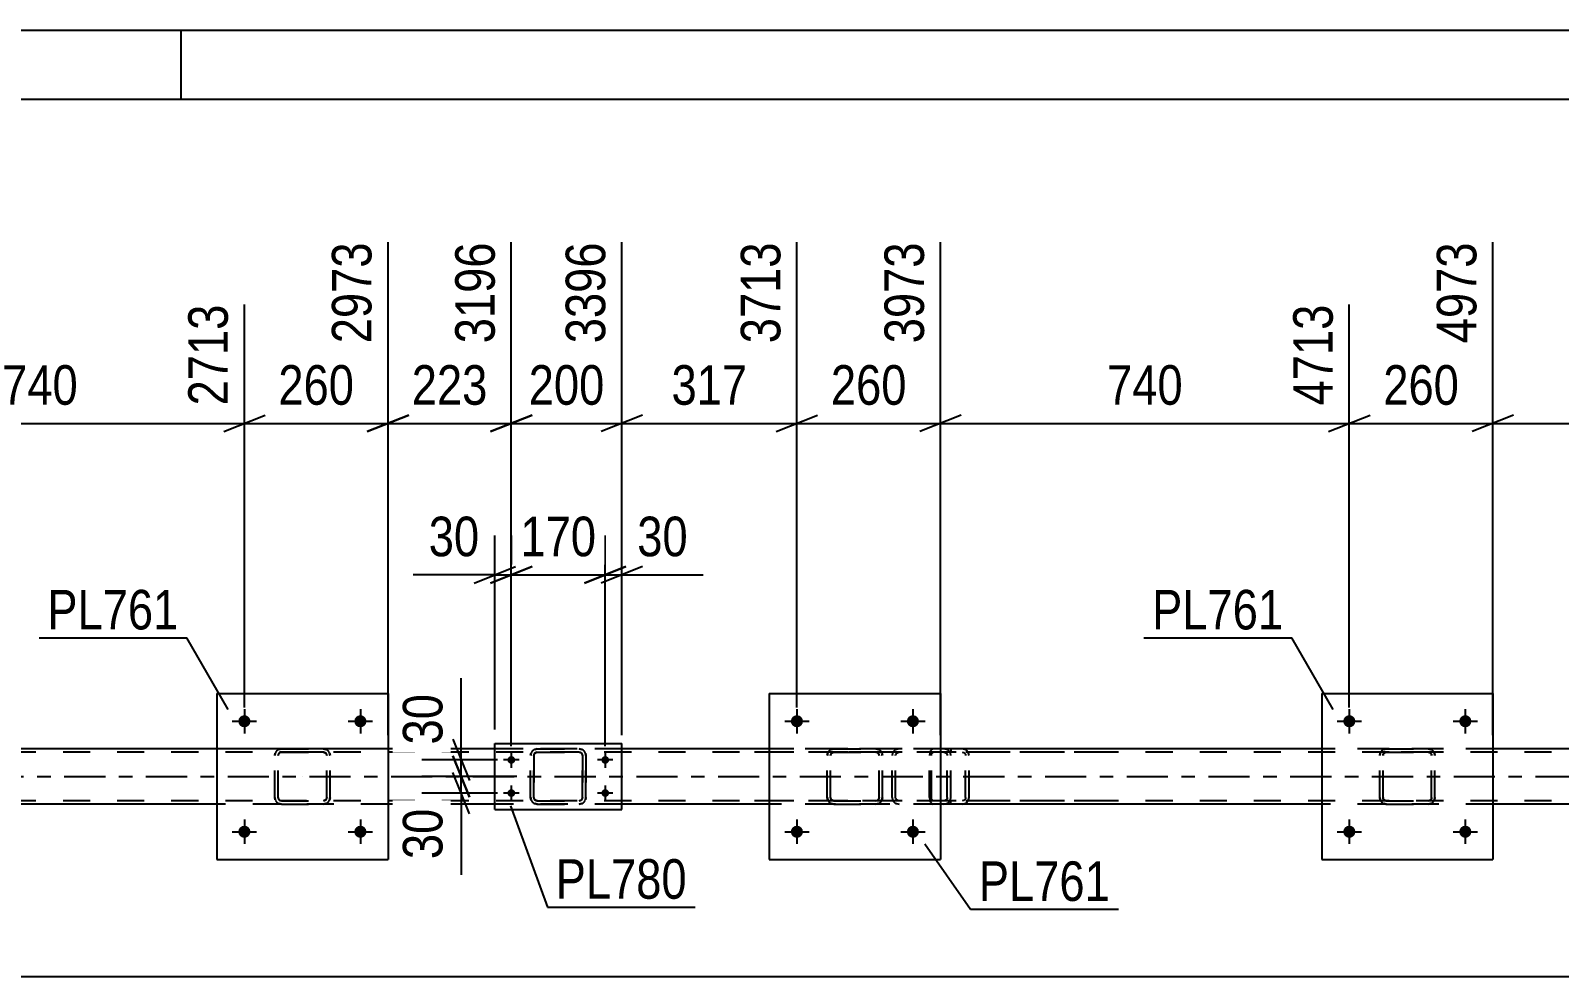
# Model space of a CAD drawing. Header units: millimetres. Extents: x 0 to 841, y 0 to 594.
# Drawn here: x 200.1 to 310.8, y 525.5 to 594 of the extents above; entities that cross this region are included whole.
import ezdxf

# ---------------------------------------------------------------- set-up
doc = ezdxf.new("R2010")
doc.units = ezdxf.units.MM
doc.linetypes.add('DXK_LINE_DOT2', pattern=[3.9198, 1.9599, -1.9599])
doc.linetypes.add('DXK_LINE_DOT3', pattern=[5.9187, 2.979, -0.9799, 0.9799, -0.9799])
doc.styles.add('Arial Narrow', font='ARIALN.TTF', dxfattribs={"height": 0.2})

# ---------------------------------------------------------------- blocks, each defined once
blk = doc.blocks.new('Unknown-318895709-1135')
at = {"color": 5, "linetype": 'Continuous'}
for p, q in [((841, 594), (0, 594)), ((211, 589), (211, 594)), ((836, 589), (5, 589))]:
    blk.add_line(p, q, dxfattribs=at)
blk = doc.blocks.new('Part-318895709-2946 - 2831')
at = {"color": 7, "linetype": 'DXK_LINE_DOT2'}
for p, q in [((217.77, 541.51), (217.81, 541.69)), ((217.81, 541.69), (217.77, 541.51)), ((217.77, 538.47), (217.77, 541.51)), ((218.01, 541.51), (218.03, 541.6)), ((218.03, 541.6), (218.01, 541.51)), ((218.01, 538.47), (218.01, 541.51)), ((218.03, 541.6), (218.08, 541.68)), ((218.08, 541.68), (218.03, 541.6)), ((218.07, 541.95), (218.25, 541.99)), ((218.25, 541.99), (218.07, 541.95)), ((218.08, 541.68), (218.16, 541.73)), ((218.16, 541.73), (218.08, 541.68)), ((218.16, 541.73), (218.25, 541.75)), ((218.25, 541.75), (218.16, 541.73)), ((218.25, 541.99), (221.29, 541.99)), ((218.25, 541.99), (218.25, 541.99)), ((218.25, 541.99), (221.29, 541.99)), ((218.25, 541.75), (221.29, 541.75)), ((218.25, 541.75), (218.25, 541.75)), ((221.29, 541.75), (218.25, 541.75)), ((221.29, 541.99), (221.29, 541.99)), ((221.29, 541.99), (221.47, 541.95)), ((221.47, 541.95), (221.29, 541.99)), ((221.29, 541.75), (221.29, 541.75)), ((221.29, 541.75), (221.38, 541.73)), ((221.38, 541.73), (221.29, 541.75)), ((221.38, 541.73), (221.46, 541.68)), ((221.46, 541.68), (221.38, 541.73)), ((221.46, 541.68), (221.51, 541.6)), ((221.51, 541.6), (221.46, 541.68)), ((221.51, 541.6), (221.53, 541.51)), ((221.53, 541.51), (221.51, 541.6)), ((221.53, 538.47), (221.53, 541.51)), ((221.73, 541.69), (221.77, 541.51)), ((221.77, 541.51), (221.73, 541.69)), ((221.77, 538.47), (221.77, 541.51)), ((217.81, 538.29), (217.77, 538.47)), ((217.77, 538.47), (217.81, 538.29)), ((218.03, 538.38), (218.01, 538.47)), ((218.01, 538.47), (218.03, 538.38)), ((218.08, 538.3), (218.03, 538.38)), ((218.03, 538.38), (218.08, 538.3)), ((218.16, 538.25), (218.08, 538.3)), ((218.08, 538.3), (218.16, 538.25)), ((218.25, 538.23), (218.16, 538.25)), ((218.16, 538.25), (218.25, 538.23)), ((218.25, 538.23), (221.29, 538.23)), ((218.25, 538.23), (218.25, 538.23)), ((218.25, 538.23), (221.29, 538.23)), ((221.38, 538.25), (221.29, 538.23)), ((221.29, 538.23), (221.38, 538.25)), ((221.29, 538.23), (221.29, 538.23)), ((221.46, 538.3), (221.38, 538.25)), ((221.38, 538.25), (221.46, 538.3)), ((221.51, 538.38), (221.46, 538.3)), ((221.46, 538.3), (221.51, 538.38)), ((221.53, 538.47), (221.51, 538.38)), ((221.51, 538.38), (221.53, 538.47)), ((221.77, 538.47), (221.73, 538.29)), ((221.73, 538.29), (221.77, 538.47)), ((218.25, 537.99), (218.07, 538.03)), ((218.07, 538.03), (218.25, 537.99)), ((218.25, 537.99), (221.29, 537.99)), ((218.25, 537.99), (218.25, 537.99)), ((218.25, 537.99), (221.29, 537.99)), ((221.47, 538.03), (221.29, 537.99)), ((221.29, 537.99), (221.47, 538.03)), ((221.29, 537.99), (221.29, 537.99))]:
    blk.add_line(p, q, dxfattribs=at)
at = {"color": 7, "linetype": 'DXK_LINE_DOT3'}
blk.add_line((219.77, 539.99), (219.77, 539.99), dxfattribs=at)
at = {"color": 7, "linetype": 'DXK_LINE_DOT2'}
for centre, start, end in [((218.25, 541.51), 112.5, 157.5), ((218.25, 541.51), 112.5, 157.5), ((221.29, 541.51), 22.5, 67.5), ((221.29, 541.51), 22.5, 67.5), ((218.25, 538.47), 202.5, 247.5), ((218.25, 538.47), 202.5, 247.5), ((221.29, 538.47), 292.5, 337.5), ((221.29, 538.47), 292.5, 337.5)]:
    blk.add_arc(centre, 0.48, start, end, dxfattribs=at)
blk = doc.blocks.new('Part-318895709-2945 - 2831')
at = {"color": 2, "linetype": 'Continuous'}
for p, q in [((213.57, 545.99), (213.57, 533.99)), ((213.57, 545.99), (225.97, 545.99)), ((225.97, 545.99), (225.97, 533.99)), ((213.57, 533.99), (225.97, 533.99))]:
    blk.add_line(p, q, dxfattribs=at)
blk = doc.blocks.new('Part-318895709-2881 - 2831')
at = {"color": 7, "linetype": 'DXK_LINE_DOT2'}
for p, q in [((713.97, 541.75), (125.58, 541.75)), ((713.97, 541.99), (213.57, 541.99)), ((225.97, 541.99), (213.57, 541.99)), ((242.9, 541.99), (233.7, 541.99)), ((265.98, 541.99), (253.58, 541.99)), ((305.98, 541.99), (293.58, 541.99)), ((713.97, 538.23), (125.58, 538.23)), ((225.97, 537.99), (213.57, 537.99)), ((242.9, 537.99), (233.7, 537.99)), ((265.98, 537.99), (253.58, 537.99)), ((305.98, 537.99), (293.58, 537.99))]:
    blk.add_line(p, q, dxfattribs=at)
at = {"color": 2, "linetype": 'Continuous'}
for p, q in [((213.57, 541.99), (185.97, 541.99)), ((233.7, 541.99), (225.97, 541.99)), ((253.58, 541.99), (242.9, 541.99)), ((293.58, 541.99), (265.98, 541.99)), ((333.57, 541.99), (305.98, 541.99)), ((213.57, 537.99), (185.97, 537.99)), ((233.7, 537.99), (225.97, 537.99)), ((253.58, 537.99), (242.9, 537.99)), ((293.58, 537.99), (265.98, 537.99)), ((333.57, 537.99), (305.98, 537.99))]:
    blk.add_line(p, q, dxfattribs=at)
at = {"color": 7, "linetype": 'DXK_LINE_DOT3'}
blk.add_line((125.58, 539.99), (713.97, 539.99), dxfattribs=at)
blk = doc.blocks.new('Bolt-318895709-2907 - 2831')
at = {"linetype": 'Continuous'}
for points in [[(216.01, 543.99, -1), (215.13, 543.99, -1)], [(224.41, 543.99, -1), (223.53, 543.99, -1)]]:
    blk.add_hatch(color=1, dxfattribs=at).paths.add_polyline_path(points)
at = {"color": 1, "linetype": 'Continuous'}
for p, q in [((215.57, 544.87), (215.57, 543.11)), ((223.97, 544.87), (223.97, 543.11)), ((214.69, 543.99), (216.45, 543.99)), ((223.09, 543.99), (224.85, 543.99))]:
    blk.add_line(p, q, dxfattribs=at)
blk = doc.blocks.new('Bolt-318895709-2908 - 2831')
at = {"linetype": 'Continuous'}
for points in [[(216.01, 535.99, -1), (215.13, 535.99, -1)], [(224.41, 535.99, -1), (223.53, 535.99, -1)]]:
    blk.add_hatch(color=1, dxfattribs=at).paths.add_polyline_path(points)
at = {"color": 1, "linetype": 'Continuous'}
for p, q in [((214.69, 535.99), (216.45, 535.99)), ((215.57, 536.87), (215.57, 535.11)), ((223.09, 535.99), (224.85, 535.99)), ((223.97, 536.87), (223.97, 535.11))]:
    blk.add_line(p, q, dxfattribs=at)
blk = doc.blocks.new('Bolt-318895709-2909 - 2831')
at = {"linetype": 'Continuous'}
for points in [[(296.02, 543.99, -1), (295.14, 543.99, -1)], [(304.42, 543.99, -1), (303.54, 543.99, -1)]]:
    blk.add_hatch(color=1, dxfattribs=at).paths.add_polyline_path(points)
at = {"color": 1, "linetype": 'Continuous'}
for p, q in [((295.58, 544.87), (295.58, 543.11)), ((303.98, 544.87), (303.98, 543.11)), ((294.7, 543.99), (296.46, 543.99)), ((303.1, 543.99), (304.86, 543.99))]:
    blk.add_line(p, q, dxfattribs=at)
blk = doc.blocks.new('Bolt-318895709-2910 - 2831')
at = {"linetype": 'Continuous'}
for points in [[(296.02, 535.99, -1), (295.14, 535.99, -1)], [(304.42, 535.99, -1), (303.54, 535.99, -1)]]:
    blk.add_hatch(color=1, dxfattribs=at).paths.add_polyline_path(points)
at = {"color": 1, "linetype": 'Continuous'}
for p, q in [((294.7, 535.99), (296.46, 535.99)), ((295.58, 536.87), (295.58, 535.11)), ((303.1, 535.99), (304.86, 535.99)), ((303.98, 536.87), (303.98, 535.11))]:
    blk.add_line(p, q, dxfattribs=at)
blk = doc.blocks.new('Part-318895709-2951 - 2831')
at = {"color": 2, "linetype": 'Continuous'}
for p, q in [((293.58, 545.99), (293.58, 533.99)), ((293.58, 545.99), (305.98, 545.99)), ((305.98, 545.99), (305.98, 533.99)), ((293.58, 533.99), (305.98, 533.99))]:
    blk.add_line(p, q, dxfattribs=at)
blk = doc.blocks.new('Part-318895709-2952 - 2831')
at = {"color": 7, "linetype": 'DXK_LINE_DOT2'}
for p, q in [((297.78, 541.51), (297.81, 541.69)), ((297.81, 541.69), (297.78, 541.51)), ((297.78, 538.47), (297.78, 541.51)), ((298.02, 541.51), (298.04, 541.6)), ((298.04, 541.6), (298.02, 541.51)), ((298.02, 538.47), (298.02, 541.51)), ((298.04, 541.6), (298.09, 541.68)), ((298.09, 541.68), (298.04, 541.6)), ((298.07, 541.95), (298.26, 541.99)), ((298.26, 541.99), (298.07, 541.95)), ((298.09, 541.68), (298.17, 541.73)), ((298.17, 541.73), (298.09, 541.68)), ((298.17, 541.73), (298.26, 541.75)), ((298.26, 541.75), (298.17, 541.73)), ((298.26, 541.99), (301.3, 541.99)), ((298.26, 541.99), (298.26, 541.99)), ((298.26, 541.99), (301.3, 541.99)), ((298.26, 541.75), (301.3, 541.75)), ((298.26, 541.75), (298.26, 541.75)), ((301.3, 541.75), (298.26, 541.75)), ((301.3, 541.99), (301.3, 541.99)), ((301.3, 541.99), (301.48, 541.95)), ((301.48, 541.95), (301.3, 541.99)), ((301.3, 541.75), (301.3, 541.75)), ((301.3, 541.75), (301.39, 541.73)), ((301.39, 541.73), (301.3, 541.75)), ((301.39, 541.73), (301.47, 541.68)), ((301.47, 541.68), (301.39, 541.73)), ((301.47, 541.68), (301.52, 541.6)), ((301.52, 541.6), (301.47, 541.68)), ((301.52, 541.6), (301.54, 541.51)), ((301.54, 541.51), (301.52, 541.6)), ((301.54, 538.47), (301.54, 541.51)), ((301.74, 541.69), (301.78, 541.51)), ((301.78, 541.51), (301.74, 541.69)), ((301.78, 538.47), (301.78, 541.51)), ((297.81, 538.29), (297.78, 538.47)), ((297.78, 538.47), (297.81, 538.29)), ((298.04, 538.38), (298.02, 538.47)), ((298.02, 538.47), (298.04, 538.38)), ((298.09, 538.3), (298.04, 538.38)), ((298.04, 538.38), (298.09, 538.3)), ((298.17, 538.25), (298.09, 538.3)), ((298.09, 538.3), (298.17, 538.25)), ((298.26, 538.23), (298.17, 538.25)), ((298.17, 538.25), (298.26, 538.23)), ((298.26, 538.23), (301.3, 538.23)), ((298.26, 538.23), (298.26, 538.23)), ((298.26, 538.23), (301.3, 538.23)), ((301.39, 538.25), (301.3, 538.23)), ((301.3, 538.23), (301.39, 538.25)), ((301.3, 538.23), (301.3, 538.23)), ((301.47, 538.3), (301.39, 538.25)), ((301.39, 538.25), (301.47, 538.3)), ((301.52, 538.38), (301.47, 538.3)), ((301.47, 538.3), (301.52, 538.38)), ((301.54, 538.47), (301.52, 538.38)), ((301.52, 538.38), (301.54, 538.47)), ((301.78, 538.47), (301.74, 538.29)), ((301.74, 538.29), (301.78, 538.47)), ((298.26, 537.99), (298.07, 538.03)), ((298.07, 538.03), (298.26, 537.99)), ((298.26, 537.99), (301.3, 537.99)), ((298.26, 537.99), (298.26, 537.99)), ((298.26, 537.99), (301.3, 537.99)), ((301.48, 538.03), (301.3, 537.99)), ((301.3, 537.99), (301.48, 538.03)), ((301.3, 537.99), (301.3, 537.99))]:
    blk.add_line(p, q, dxfattribs=at)
at = {"color": 7, "linetype": 'DXK_LINE_DOT3'}
blk.add_line((299.78, 539.99), (299.78, 539.99), dxfattribs=at)
at = {"color": 7, "linetype": 'DXK_LINE_DOT2'}
for centre, start, end in [((298.26, 541.51), 112.5, 157.5), ((298.26, 541.51), 112.5, 157.5), ((301.3, 541.51), 22.5, 67.5), ((301.3, 541.51), 22.5, 67.5), ((298.26, 538.47), 202.5, 247.5), ((298.26, 538.47), 202.5, 247.5), ((301.3, 538.47), 292.5, 337.5), ((301.3, 538.47), 292.5, 337.5)]:
    blk.add_arc(centre, 0.48, start, end, dxfattribs=at)
blk = doc.blocks.new('Part-318895709-3024 - 2831')
at = {"color": 7, "linetype": 'DXK_LINE_DOT2'}
for p, q in [((265.2, 541.69), (265.18, 541.51)), ((265.18, 538.47), (265.18, 541.51)), ((265.26, 541.85), (265.2, 541.69)), ((265.35, 541.95), (265.26, 541.85)), ((265.32, 541.51), (265.33, 541.6)), ((265.32, 538.47), (265.32, 541.51)), ((265.33, 541.6), (265.36, 541.68)), ((265.45, 541.99), (265.35, 541.95)), ((265.36, 541.68), (265.4, 541.73)), ((265.4, 541.73), (265.45, 541.75)), ((277.61, 541.99), (265.45, 541.99)), ((277.61, 541.75), (265.45, 541.75)), ((266.73, 541.99), (266.73, 541.75)), ((267.74, 541.95), (267.54, 541.99)), ((267.54, 541.75), (267.64, 541.73)), ((267.64, 541.73), (267.72, 541.68)), ((267.72, 541.68), (267.78, 541.6)), ((267.78, 541.6), (267.79, 541.51)), ((267.79, 538.47), (267.79, 541.51)), ((268.01, 541.68), (268.01, 541.69)), ((268.05, 541.51), (268.01, 541.68)), ((268.05, 538.47), (268.05, 541.51)), ((265.18, 538.47), (265.2, 538.29)), ((265.2, 538.29), (265.26, 538.13)), ((265.26, 538.13), (265.35, 538.03)), ((265.33, 538.38), (265.32, 538.47)), ((265.36, 538.3), (265.33, 538.38)), ((265.4, 538.25), (265.36, 538.3)), ((265.45, 538.23), (265.4, 538.25)), ((277.61, 538.23), (265.45, 538.23)), ((266.73, 537.99), (266.73, 538.23)), ((267.64, 538.25), (267.54, 538.23)), ((267.72, 538.3), (267.64, 538.25)), ((267.78, 538.38), (267.72, 538.3)), ((267.79, 538.47), (267.78, 538.38)), ((268.01, 538.29), (268.05, 538.47)), ((265.35, 538.03), (265.45, 537.99)), ((277.61, 537.99), (265.45, 537.99)), ((267.54, 537.99), (267.74, 538.03))]:
    blk.add_line(p, q, dxfattribs=at)
for centre, start, end in [((267.56, 541.49), 23.8494, 68.8059), ((267.56, 538.49), 291.1941, 336.1506)]:
    blk.add_arc(centre, 0.492, start, end, dxfattribs=at)
blk = doc.blocks.new('Part-318895709-3037 - 2831')
at = {"color": 7, "linetype": 'DXK_LINE_DOT2'}
for p, q in [((266.22, 541.99), (251.23, 541.99)), ((266.22, 541.75), (251.23, 541.75)), ((262.51, 541.68), (262.47, 541.51)), ((262.47, 538.47), (262.47, 541.51)), ((262.51, 541.69), (262.51, 541.68)), ((262.73, 541.51), (262.75, 541.6)), ((262.73, 538.47), (262.73, 541.51)), ((262.75, 541.6), (262.8, 541.68)), ((262.98, 541.99), (262.79, 541.95)), ((262.8, 541.68), (262.88, 541.73)), ((262.88, 541.73), (262.98, 541.75)), ((266.41, 541.95), (266.22, 541.99)), ((266.22, 541.75), (266.31, 541.73)), ((266.31, 541.73), (266.4, 541.68)), ((266.4, 541.68), (266.45, 541.6)), ((266.45, 541.6), (266.47, 541.51)), ((266.47, 538.47), (266.47, 541.51)), ((266.69, 541.68), (266.69, 541.69)), ((266.73, 541.51), (266.69, 541.68)), ((266.73, 538.47), (266.73, 541.51)), ((266.22, 538.23), (251.23, 538.23)), ((262.47, 538.47), (262.51, 538.29)), ((262.75, 538.38), (262.73, 538.47)), ((262.8, 538.3), (262.75, 538.38)), ((262.88, 538.25), (262.8, 538.3)), ((262.98, 538.23), (262.88, 538.25)), ((266.31, 538.25), (266.22, 538.23)), ((266.4, 538.3), (266.31, 538.25)), ((266.45, 538.38), (266.4, 538.3)), ((266.47, 538.47), (266.45, 538.38)), ((266.69, 538.29), (266.73, 538.47)), ((266.22, 537.99), (251.23, 537.99)), ((262.79, 538.03), (262.98, 537.99)), ((266.22, 537.99), (266.41, 538.03))]:
    blk.add_line(p, q, dxfattribs=at)
for centre, start, end in [((262.96, 541.49), 110.7583, 155.68), ((266.24, 541.49), 24.32, 69.2417), ((262.96, 538.49), 204.32, 249.2417), ((266.24, 538.49), 290.7583, 335.68)]:
    blk.add_arc(centre, 0.496, start, end, dxfattribs=at)
blk = doc.blocks.new('Part-318895709-3054 - 2831')
at = {"color": 7, "linetype": 'DXK_LINE_DOT2'}
for p, q in [((257.78, 541.51), (257.81, 541.69)), ((257.81, 541.69), (257.78, 541.51)), ((257.78, 538.47), (257.78, 541.51)), ((258.02, 541.51), (258.04, 541.6)), ((258.04, 541.6), (258.02, 541.51)), ((258.02, 538.47), (258.02, 541.51)), ((258.04, 541.6), (258.09, 541.68)), ((258.09, 541.68), (258.04, 541.6)), ((258.07, 541.95), (258.26, 541.99)), ((258.26, 541.99), (258.07, 541.95)), ((258.09, 541.68), (258.17, 541.73)), ((258.17, 541.73), (258.09, 541.68)), ((258.17, 541.73), (258.26, 541.75)), ((258.26, 541.75), (258.17, 541.73)), ((258.26, 541.99), (261.3, 541.99)), ((258.26, 541.99), (258.26, 541.99)), ((258.26, 541.99), (261.3, 541.99)), ((258.26, 541.75), (261.3, 541.75)), ((258.26, 541.75), (258.26, 541.75)), ((261.3, 541.75), (258.26, 541.75)), ((261.3, 541.99), (261.3, 541.99)), ((261.3, 541.99), (261.48, 541.95)), ((261.48, 541.95), (261.3, 541.99)), ((261.3, 541.75), (261.3, 541.75)), ((261.3, 541.75), (261.39, 541.73)), ((261.39, 541.73), (261.3, 541.75)), ((261.39, 541.73), (261.47, 541.68)), ((261.47, 541.68), (261.39, 541.73)), ((261.47, 541.68), (261.52, 541.6)), ((261.52, 541.6), (261.47, 541.68)), ((261.52, 541.6), (261.54, 541.51)), ((261.54, 541.51), (261.52, 541.6)), ((261.54, 538.47), (261.54, 541.51)), ((261.74, 541.69), (261.78, 541.51)), ((261.78, 541.51), (261.74, 541.69)), ((261.78, 538.47), (261.78, 541.51)), ((257.81, 538.29), (257.78, 538.47)), ((257.78, 538.47), (257.81, 538.29)), ((258.04, 538.38), (258.02, 538.47)), ((258.02, 538.47), (258.04, 538.38)), ((258.09, 538.3), (258.04, 538.38)), ((258.04, 538.38), (258.09, 538.3)), ((258.17, 538.25), (258.09, 538.3)), ((258.09, 538.3), (258.17, 538.25)), ((258.26, 538.23), (258.17, 538.25)), ((258.17, 538.25), (258.26, 538.23)), ((258.26, 538.23), (261.3, 538.23)), ((258.26, 538.23), (258.26, 538.23)), ((258.26, 538.23), (261.3, 538.23)), ((261.39, 538.25), (261.3, 538.23)), ((261.3, 538.23), (261.39, 538.25)), ((261.3, 538.23), (261.3, 538.23)), ((261.47, 538.3), (261.39, 538.25)), ((261.39, 538.25), (261.47, 538.3)), ((261.52, 538.38), (261.47, 538.3)), ((261.47, 538.3), (261.52, 538.38)), ((261.54, 538.47), (261.52, 538.38)), ((261.52, 538.38), (261.54, 538.47)), ((261.78, 538.47), (261.74, 538.29)), ((261.74, 538.29), (261.78, 538.47)), ((258.26, 537.99), (258.07, 538.03)), ((258.07, 538.03), (258.26, 537.99)), ((258.26, 537.99), (261.3, 537.99)), ((258.26, 537.99), (258.26, 537.99)), ((258.26, 537.99), (261.3, 537.99)), ((261.48, 538.03), (261.3, 537.99)), ((261.3, 537.99), (261.48, 538.03)), ((261.3, 537.99), (261.3, 537.99))]:
    blk.add_line(p, q, dxfattribs=at)
at = {"color": 7, "linetype": 'DXK_LINE_DOT3'}
blk.add_line((259.78, 539.99), (259.78, 539.99), dxfattribs=at)
at = {"color": 7, "linetype": 'DXK_LINE_DOT2'}
for centre, start, end in [((258.26, 541.51), 112.5, 157.5), ((258.26, 541.51), 112.5, 157.5), ((261.3, 541.51), 22.5, 67.5), ((261.3, 541.51), 22.5, 67.5), ((258.26, 538.47), 202.5, 247.5), ((258.26, 538.47), 202.5, 247.5), ((261.3, 538.47), 292.5, 337.5), ((261.3, 538.47), 292.5, 337.5)]:
    blk.add_arc(centre, 0.48, start, end, dxfattribs=at)
blk = doc.blocks.new('Part-318895709-3059 - 2831')
at = {"color": 2, "linetype": 'Continuous'}
for p, q in [((253.58, 545.99), (253.58, 533.99)), ((253.58, 545.99), (265.98, 545.99)), ((265.98, 545.99), (265.98, 533.99)), ((253.58, 533.99), (265.98, 533.99))]:
    blk.add_line(p, q, dxfattribs=at)
blk = doc.blocks.new('Bolt-318895709-3060 - 2831')
at = {"linetype": 'Continuous'}
for points in [[(256.02, 535.99, -1), (255.14, 535.99, -1)], [(264.42, 535.99, -1), (263.54, 535.99, -1)]]:
    blk.add_hatch(color=1, dxfattribs=at).paths.add_polyline_path(points)
at = {"color": 1, "linetype": 'Continuous'}
for p, q in [((254.7, 535.99), (256.46, 535.99)), ((255.58, 536.87), (255.58, 535.11)), ((263.1, 535.99), (264.86, 535.99)), ((263.98, 536.87), (263.98, 535.11))]:
    blk.add_line(p, q, dxfattribs=at)
blk = doc.blocks.new('Bolt-318895709-3061 - 2831')
at = {"linetype": 'Continuous'}
for points in [[(256.02, 543.99, -1), (255.14, 543.99, -1)], [(264.42, 543.99, -1), (263.54, 543.99, -1)]]:
    blk.add_hatch(color=1, dxfattribs=at).paths.add_polyline_path(points)
at = {"color": 1, "linetype": 'Continuous'}
for p, q in [((255.58, 544.87), (255.58, 543.11)), ((263.98, 544.87), (263.98, 543.11)), ((254.7, 543.99), (256.46, 543.99)), ((263.1, 543.99), (264.86, 543.99))]:
    blk.add_line(p, q, dxfattribs=at)
blk = doc.blocks.new('Part-318895709-3084 - 2831')
at = {"color": 7, "linetype": 'DXK_LINE_DOT2'}
for p, q in [((236.3, 541.51), (236.34, 541.69)), ((236.33, 541.69), (236.3, 541.51)), ((236.3, 538.47), (236.3, 541.51)), ((236.3, 541.51), (236.3, 541.51)), ((236.3, 538.47), (236.3, 541.51)), ((236.54, 541.51), (236.56, 541.6)), ((236.56, 541.6), (236.54, 541.51)), ((236.54, 538.47), (236.54, 541.51)), ((236.54, 541.51), (236.54, 541.51)), ((236.54, 541.51), (236.54, 538.47)), ((236.56, 541.6), (236.61, 541.68)), ((236.61, 541.68), (236.56, 541.6)), ((236.78, 541.99), (236.59, 541.95)), ((236.6, 541.95), (236.78, 541.99)), ((236.61, 541.68), (236.69, 541.73)), ((236.69, 541.73), (236.61, 541.68)), ((236.61, 541.68), (236.61, 541.68)), ((236.69, 541.73), (236.78, 541.75)), ((236.78, 541.75), (236.69, 541.73)), ((236.78, 541.99), (239.82, 541.99)), ((236.78, 541.99), (236.78, 541.99)), ((236.78, 541.99), (239.82, 541.99)), ((236.78, 541.75), (239.82, 541.75)), ((236.78, 541.75), (236.78, 541.75)), ((239.82, 541.75), (236.78, 541.75)), ((239.82, 541.99), (239.82, 541.99)), ((239.82, 541.99), (240, 541.95)), ((240, 541.95), (239.82, 541.99)), ((239.82, 541.75), (239.82, 541.75)), ((239.82, 541.75), (239.91, 541.73)), ((239.91, 541.73), (239.82, 541.75)), ((239.91, 541.73), (239.99, 541.68)), ((239.99, 541.68), (239.91, 541.73)), ((239.99, 541.68), (240.04, 541.6)), ((240.04, 541.6), (239.99, 541.68)), ((240.04, 541.6), (240.06, 541.51)), ((240.06, 541.51), (240.04, 541.6)), ((240.06, 538.47), (240.06, 541.51)), ((240.06, 541.51), (240.06, 541.51)), ((240.06, 541.51), (240.06, 538.47)), ((240.16, 541.85), (240.16, 541.85)), ((240.26, 541.69), (240.3, 541.51)), ((240.3, 541.51), (240.26, 541.69)), ((240.3, 538.47), (240.3, 541.51)), ((240.3, 541.51), (240.3, 541.51)), ((240.3, 541.51), (240.3, 538.47)), ((236.3, 538.47), (236.3, 538.47)), ((236.34, 538.29), (236.3, 538.47)), ((236.3, 538.47), (236.33, 538.29)), ((236.54, 538.47), (236.54, 538.47)), ((236.56, 538.38), (236.54, 538.47)), ((236.54, 538.47), (236.56, 538.38)), ((236.61, 538.3), (236.56, 538.38)), ((236.56, 538.38), (236.61, 538.3)), ((236.61, 538.3), (236.61, 538.3)), ((236.69, 538.25), (236.61, 538.3)), ((236.61, 538.3), (236.69, 538.25)), ((236.78, 538.23), (236.69, 538.25)), ((236.69, 538.25), (236.78, 538.23)), ((236.78, 538.23), (239.82, 538.23)), ((236.78, 538.23), (236.78, 538.23)), ((236.78, 538.23), (239.82, 538.23)), ((239.91, 538.25), (239.82, 538.23)), ((239.82, 538.23), (239.91, 538.25)), ((239.82, 538.23), (239.82, 538.23)), ((239.99, 538.3), (239.91, 538.25)), ((239.91, 538.25), (239.99, 538.3)), ((240.04, 538.38), (239.99, 538.3)), ((239.99, 538.3), (240.04, 538.38)), ((240.06, 538.47), (240.04, 538.38)), ((240.04, 538.38), (240.06, 538.47)), ((240.06, 538.47), (240.06, 538.47)), ((240.16, 538.13), (240.16, 538.13)), ((240.3, 538.47), (240.26, 538.29)), ((240.26, 538.29), (240.3, 538.47)), ((240.3, 538.47), (240.3, 538.47)), ((236.59, 538.03), (236.78, 537.99)), ((236.78, 537.99), (236.6, 538.03)), ((236.78, 537.99), (239.82, 537.99)), ((236.78, 537.99), (236.78, 537.99)), ((236.78, 537.99), (239.82, 537.99)), ((240, 538.03), (239.82, 537.99)), ((239.82, 537.99), (240, 538.03)), ((239.82, 537.99), (239.82, 537.99))]:
    blk.add_line(p, q, dxfattribs=at)
at = {"color": 7, "linetype": 'DXK_LINE_DOT3'}
blk.add_line((238.3, 539.99), (238.3, 539.99), dxfattribs=at)
at = {"color": 7, "linetype": 'DXK_LINE_DOT2'}
for centre, start, end in [((236.78, 541.51), 112.5, 157.5), ((236.78, 541.51), 112.5, 157.5), ((239.82, 541.51), 22.5, 67.5), ((239.82, 541.51), 22.5, 67.5), ((236.78, 538.47), 202.5, 247.5), ((236.78, 538.47), 202.5, 247.5), ((239.82, 538.47), 292.5, 337.5), ((239.82, 538.47), 292.5, 337.5)]:
    blk.add_arc(centre, 0.48, start, end, dxfattribs=at)
blk = doc.blocks.new('Part-318895709-3089 - 2831')
at = {"color": 2, "linetype": 'Continuous'}
for p, q in [((233.7, 537.59), (233.7, 542.39)), ((233.7, 542.39), (242.9, 542.39)), ((242.9, 537.59), (242.9, 542.39)), ((233.7, 537.59), (242.9, 537.59))]:
    blk.add_line(p, q, dxfattribs=at)
blk = doc.blocks.new('Bolt-318895709-3090 - 2831')
at = {"linetype": 'Continuous'}
for points in [[(234.9, 540.91, -1), (234.9, 541.47, -1)], [(241.7, 540.91, -1), (241.7, 541.47, -1)], [(234.9, 538.51, -1), (234.9, 539.07, -1)], [(241.7, 538.51, -1), (241.7, 539.07, -1)]]:
    blk.add_hatch(color=1, dxfattribs=at).paths.add_polyline_path(points)
at = {"color": 1, "linetype": 'Continuous'}
for p, q in [((234.9, 541.75), (234.9, 540.63)), ((241.7, 541.75), (241.7, 540.63)), ((235.46, 541.19), (234.34, 541.19)), ((242.26, 541.19), (241.14, 541.19)), ((234.9, 539.35), (234.9, 538.23)), ((241.7, 539.35), (241.7, 538.23)), ((235.46, 538.79), (234.34, 538.79)), ((242.26, 538.79), (241.14, 538.79))]:
    blk.add_line(p, q, dxfattribs=at)
blk = doc.blocks.new('StraightDimension-318895709-11905 - 2831')
at = {"color": 7, "linetype": 'Continuous'}
for p, q in [((231.26, 541.19), (231.26, 547.1)), ((231.26, 541.19), (231.26, 547.1)), ((230.66, 542.69), (231.86, 539.69)), ((231.86, 538.49), (230.66, 541.49)), ((233.9, 541.19), (228.41, 541.19)), ((231.26, 539.99), (231.26, 541.19)), ((235.3, 539.99), (228.41, 539.99))]:
    blk.add_line(p, q, dxfattribs=at)
at = {"color": 0}
blk.add_wipeout([(230.51, 546.57), (226.31, 546.57), (226.31, 541.71), (230.51, 541.71)], dxfattribs=at)
at = {"color": 3, "style": 'Arial Narrow'}
blk.add_text('30', height=2.863, rotation=90.0002, dxfattribs=at).set_placement((229.91, 542.31))
blk = doc.blocks.new('StraightDimension-318895709-3767 - 2831')
at = {"color": 7, "linetype": 'Continuous'}
blk.add_line((116.96, 525.52), (747.82, 525.52), dxfattribs=at)
blk = doc.blocks.new('StraightDimension-318895709-11906 - 2831')
at = {"color": 7, "linetype": 'Continuous'}
for p, q in [((230.66, 541.49), (231.86, 538.49)), ((231.86, 537.29), (230.66, 540.29)), ((235.3, 539.99), (228.41, 539.99)), ((231.26, 538.79), (231.26, 539.99)), ((233.9, 538.79), (228.41, 538.79)), ((231.26, 538.79), (231.26, 532.88)), ((231.26, 538.79), (231.26, 532.88))]:
    blk.add_line(p, q, dxfattribs=at)
at = {"color": 0}
blk.add_wipeout([(230.51, 538.26), (226.31, 538.26), (226.31, 533.41), (230.51, 533.41)], dxfattribs=at)
at = {"color": 3, "style": 'Arial Narrow'}
blk.add_text('30', height=2.863, rotation=90.0002, dxfattribs=at).set_placement((229.91, 534.01))
blk = doc.blocks.new('StraightDimension-318895709-20418 - 2831')
at = {"color": 7, "linetype": 'Continuous'}
for p, q in [((305.98, 542.99), (305.98, 578.67)), ((335.57, 544.99), (335.57, 574.17)), ((307.48, 566.16), (304.48, 564.96)), ((334.07, 564.96), (337.07, 566.16)), ((305.98, 565.56), (335.57, 565.56))]:
    blk.add_line(p, q, dxfattribs=at)
at = {"color": 0}
blk.add_wipeout([(324.12, 566.31), (324.12, 570.51), (317.43, 570.51), (317.43, 566.31)], dxfattribs=at)
at = {"color": 3, "style": 'Arial Narrow'}
blk.add_text('740', height=2.863, dxfattribs=at).set_placement((318.03, 566.91))
at = {"color": 0, "linetype": 'Continuous'}
blk.add_wipeout([(334.97, 574.77), (330.77, 574.77), (330.77, 566.26), (334.97, 566.26)], dxfattribs=at)
at = {"color": 3, "linetype": 'Continuous', "style": 'Arial Narrow'}
blk.add_text('5713', height=2.863, rotation=90.0002, dxfattribs=at).set_placement((334.37, 566.86))
blk = doc.blocks.new('StraightDimension-318895709-20419 - 2831')
at = {"color": 7, "linetype": 'Continuous'}
for p, q in [((305.98, 542.99), (305.98, 578.67)), ((295.58, 544.99), (295.58, 574.17)), ((294.08, 564.96), (297.08, 566.16)), ((307.48, 566.16), (304.48, 564.96)), ((295.58, 565.56), (305.98, 565.56))]:
    blk.add_line(p, q, dxfattribs=at)
at = {"color": 0}
blk.add_wipeout([(304.12, 566.31), (304.12, 570.51), (297.44, 570.51), (297.44, 566.31)], dxfattribs=at)
at = {"color": 3, "style": 'Arial Narrow'}
blk.add_text('260', height=2.863, dxfattribs=at).set_placement((298.04, 566.91))
at = {"color": 0, "linetype": 'Continuous'}
blk.add_wipeout([(305.38, 579.27), (301.18, 579.27), (301.18, 570.76), (305.38, 570.76)], dxfattribs=at)
at = {"color": 3, "linetype": 'Continuous', "style": 'Arial Narrow'}
blk.add_text('4973', height=2.863, rotation=90.0002, dxfattribs=at).set_placement((304.78, 571.36))
blk = doc.blocks.new('StraightDimension-318895709-20420 - 2831')
at = {"color": 7, "linetype": 'Continuous'}
for p, q in [((265.98, 542.99), (265.98, 578.67)), ((295.58, 544.99), (295.58, 574.17)), ((267.48, 566.16), (264.48, 564.96)), ((294.08, 564.96), (297.08, 566.16)), ((265.98, 565.56), (295.58, 565.56))]:
    blk.add_line(p, q, dxfattribs=at)
at = {"color": 0}
blk.add_wipeout([(284.12, 566.31), (284.12, 570.51), (277.44, 570.51), (277.44, 566.31)], dxfattribs=at)
at = {"color": 3, "style": 'Arial Narrow'}
blk.add_text('740', height=2.863, dxfattribs=at).set_placement((278.04, 566.91))
at = {"color": 0, "linetype": 'Continuous'}
blk.add_wipeout([(294.98, 574.77), (290.78, 574.77), (290.78, 566.26), (294.98, 566.26)], dxfattribs=at)
at = {"color": 3, "linetype": 'Continuous', "style": 'Arial Narrow'}
blk.add_text('4713', height=2.863, rotation=90.0002, dxfattribs=at).set_placement((294.38, 566.86))
blk = doc.blocks.new('StraightDimension-318895709-20421 - 2831')
at = {"color": 7, "linetype": 'Continuous'}
for p, q in [((255.58, 544.99), (255.58, 578.67)), ((265.98, 542.99), (265.98, 578.67)), ((254.08, 564.96), (257.08, 566.16)), ((267.48, 566.16), (264.48, 564.96)), ((255.58, 565.56), (265.98, 565.56))]:
    blk.add_line(p, q, dxfattribs=at)
at = {"color": 0}
blk.add_wipeout([(264.12, 566.31), (264.12, 570.51), (257.44, 570.51), (257.44, 566.31)], dxfattribs=at)
at = {"color": 3, "style": 'Arial Narrow'}
blk.add_text('260', height=2.863, dxfattribs=at).set_placement((258.04, 566.91))
at = {"color": 0, "linetype": 'Continuous'}
blk.add_wipeout([(265.38, 579.27), (261.18, 579.27), (261.18, 570.76), (265.38, 570.76)], dxfattribs=at)
at = {"color": 3, "linetype": 'Continuous', "style": 'Arial Narrow'}
blk.add_text('3973', height=2.863, rotation=90.0002, dxfattribs=at).set_placement((264.78, 571.36))
blk = doc.blocks.new('StraightDimension-318895709-20422 - 2831')
at = {"color": 7, "linetype": 'Continuous'}
for p, q in [((242.9, 542.99), (242.9, 578.67)), ((255.58, 544.99), (255.58, 578.67)), ((244.4, 566.16), (241.4, 564.96)), ((254.08, 564.96), (257.08, 566.16)), ((242.9, 565.56), (255.58, 565.56))]:
    blk.add_line(p, q, dxfattribs=at)
at = {"color": 0}
blk.add_wipeout([(252.58, 566.31), (252.58, 570.51), (245.9, 570.51), (245.9, 566.31)], dxfattribs=at)
at = {"color": 3, "style": 'Arial Narrow'}
blk.add_text('317', height=2.863, dxfattribs=at).set_placement((246.5, 566.91))
at = {"color": 0, "linetype": 'Continuous'}
blk.add_wipeout([(254.98, 579.27), (250.78, 579.27), (250.78, 570.76), (254.98, 570.76)], dxfattribs=at)
at = {"color": 3, "linetype": 'Continuous', "style": 'Arial Narrow'}
blk.add_text('3713', height=2.863, rotation=90.0002, dxfattribs=at).set_placement((254.38, 571.36))
blk = doc.blocks.new('StraightDimension-318895709-20423 - 2831')
at = {"color": 7, "linetype": 'Continuous'}
for p, q in [((234.9, 542.19), (234.9, 578.67)), ((242.9, 542.99), (242.9, 578.67)), ((233.4, 564.96), (236.4, 566.16)), ((244.4, 566.16), (241.4, 564.96)), ((234.9, 565.56), (242.9, 565.56))]:
    blk.add_line(p, q, dxfattribs=at)
at = {"color": 0}
blk.add_wipeout([(242.24, 566.31), (242.24, 570.51), (235.56, 570.51), (235.56, 566.31)], dxfattribs=at)
at = {"color": 3, "style": 'Arial Narrow'}
blk.add_text('200', height=2.863, dxfattribs=at).set_placement((236.16, 566.91))
at = {"color": 0, "linetype": 'Continuous'}
blk.add_wipeout([(242.3, 579.27), (238.1, 579.27), (238.1, 570.76), (242.3, 570.76)], dxfattribs=at)
at = {"color": 3, "linetype": 'Continuous', "style": 'Arial Narrow'}
blk.add_text('3396', height=2.863, rotation=90.0002, dxfattribs=at).set_placement((241.7, 571.36))
blk = doc.blocks.new('StraightDimension-318895709-20424 - 2831')
at = {"color": 7, "linetype": 'Continuous'}
for p, q in [((225.97, 542.99), (225.97, 578.67)), ((234.9, 542.19), (234.9, 578.67)), ((224.47, 564.96), (227.47, 566.16)), ((236.4, 566.16), (233.4, 564.96)), ((225.97, 565.56), (234.9, 565.56))]:
    blk.add_line(p, q, dxfattribs=at)
at = {"color": 0}
blk.add_wipeout([(233.78, 566.31), (233.78, 570.51), (227.09, 570.51), (227.09, 566.31)], dxfattribs=at)
at = {"color": 3, "style": 'Arial Narrow'}
blk.add_text('223', height=2.863, dxfattribs=at).set_placement((227.69, 566.91))
at = {"color": 0, "linetype": 'Continuous'}
blk.add_wipeout([(234.3, 579.27), (230.1, 579.27), (230.1, 570.76), (234.3, 570.76)], dxfattribs=at)
at = {"color": 3, "linetype": 'Continuous', "style": 'Arial Narrow'}
blk.add_text('3196', height=2.863, rotation=90.0002, dxfattribs=at).set_placement((233.7, 571.36))
blk = doc.blocks.new('StraightDimension-318895709-20425 - 2831')
at = {"color": 7, "linetype": 'Continuous'}
for p, q in [((225.97, 542.99), (225.97, 578.67)), ((215.57, 544.99), (215.57, 574.17)), ((214.07, 564.96), (217.07, 566.16)), ((227.47, 566.16), (224.47, 564.96)), ((215.57, 565.56), (225.97, 565.56))]:
    blk.add_line(p, q, dxfattribs=at)
at = {"color": 0}
blk.add_wipeout([(224.11, 566.31), (224.11, 570.51), (217.43, 570.51), (217.43, 566.31)], dxfattribs=at)
at = {"color": 3, "style": 'Arial Narrow'}
blk.add_text('260', height=2.863, dxfattribs=at).set_placement((218.03, 566.91))
at = {"color": 0, "linetype": 'Continuous'}
blk.add_wipeout([(225.37, 579.27), (221.17, 579.27), (221.17, 570.76), (225.37, 570.76)], dxfattribs=at)
at = {"color": 3, "linetype": 'Continuous', "style": 'Arial Narrow'}
blk.add_text('2973', height=2.863, rotation=90.0002, dxfattribs=at).set_placement((224.77, 571.36))
blk = doc.blocks.new('StraightDimension-318895709-20426 - 2831')
at = {"color": 7, "linetype": 'Continuous'}
for p, q in [((185.97, 542.99), (185.97, 578.67)), ((215.57, 544.99), (215.57, 574.17)), ((187.47, 566.16), (184.47, 564.96)), ((214.07, 564.96), (217.07, 566.16)), ((185.97, 565.56), (215.57, 565.56))]:
    blk.add_line(p, q, dxfattribs=at)
at = {"color": 0}
blk.add_wipeout([(204.11, 566.31), (204.11, 570.51), (197.43, 570.51), (197.43, 566.31)], dxfattribs=at)
at = {"color": 3, "style": 'Arial Narrow'}
blk.add_text('740', height=2.863, dxfattribs=at).set_placement((198.03, 566.91))
at = {"color": 0, "linetype": 'Continuous'}
blk.add_wipeout([(214.97, 574.77), (210.77, 574.77), (210.77, 566.26), (214.97, 566.26)], dxfattribs=at)
at = {"color": 3, "linetype": 'Continuous', "style": 'Arial Narrow'}
blk.add_text('2713', height=2.863, rotation=90.0002, dxfattribs=at).set_placement((214.37, 566.86))
blk = doc.blocks.new('StraightDimension-318895709-21457 - 2831')
at = {"color": 7, "linetype": 'Continuous'}
for p, q in [((241.7, 542.19), (241.7, 557.44)), ((242.9, 543.39), (242.9, 557.44)), ((240.2, 553.99), (243.2, 555.19)), ((244.4, 555.19), (241.4, 553.99)), ((241.7, 554.59), (242.9, 554.59)), ((242.9, 554.59), (248.8, 554.59)), ((242.9, 554.59), (248.8, 554.59))]:
    blk.add_line(p, q, dxfattribs=at)
at = {"color": 0}
blk.add_wipeout([(248.28, 555.34), (248.28, 559.54), (243.42, 559.54), (243.42, 555.34)], dxfattribs=at)
at = {"color": 3, "style": 'Arial Narrow'}
blk.add_text('30', height=2.863, dxfattribs=at).set_placement((244.02, 555.94))
blk = doc.blocks.new('StraightDimension-318895709-21458 - 2831')
at = {"color": 7, "linetype": 'Continuous'}
for p, q in [((234.9, 542.19), (234.9, 557.44)), ((241.7, 542.19), (241.7, 557.44)), ((233.4, 553.99), (236.4, 555.19)), ((243.2, 555.19), (240.2, 553.99)), ((234.9, 554.59), (241.7, 554.59))]:
    blk.add_line(p, q, dxfattribs=at)
at = {"color": 0}
blk.add_wipeout([(241.64, 555.34), (241.64, 559.54), (234.96, 559.54), (234.96, 555.34)], dxfattribs=at)
at = {"color": 3, "style": 'Arial Narrow'}
blk.add_text('170', height=2.863, dxfattribs=at).set_placement((235.56, 555.94))
blk = doc.blocks.new('StraightDimension-318895709-21459 - 2831')
at = {"color": 7, "linetype": 'Continuous'}
for p, q in [((233.7, 543.39), (233.7, 557.44)), ((234.9, 542.19), (234.9, 557.44)), ((232.2, 553.99), (235.2, 555.19)), ((236.4, 555.19), (233.4, 553.99)), ((233.7, 554.59), (227.79, 554.59)), ((233.7, 554.59), (227.79, 554.59)), ((233.7, 554.59), (234.9, 554.59))]:
    blk.add_line(p, q, dxfattribs=at)
at = {"color": 0}
blk.add_wipeout([(233.17, 555.34), (233.17, 559.54), (228.32, 559.54), (228.32, 555.34)], dxfattribs=at)
at = {"color": 3, "style": 'Arial Narrow'}
blk.add_text('30', height=2.863, dxfattribs=at).set_placement((228.92, 555.94))
blk = doc.blocks.new('Mark-318895709-2941 - 2831')
at = {"color": 30, "linetype": 'Continuous'}
for p in [(200.7, 550.04), (214.4, 544.84)]:
    blk.add_line(p, (211.4, 550.04), dxfattribs=at)
at = {"color": 0}
blk.add_wipeout([(210.8, 550.64), (210.8, 553.64), (201.3, 553.64), (201.3, 550.64)], dxfattribs=at)
blk.add_wipeout([(210.8, 550.64), (210.8, 553.64), (201.3, 553.64), (201.3, 550.64)], dxfattribs=at)
at = {"color": 3, "style": 'Arial Narrow'}
blk.add_text('PL761', height=2.863, dxfattribs=at).set_placement((201.3, 550.64))
blk = doc.blocks.new('Mark-318895709-3085 - 2831')
at = {"color": 30, "linetype": 'Continuous'}
for p, q in [((234.84, 537.86), (237.51, 530.54)), ((237.51, 530.54), (248.22, 530.54))]:
    blk.add_line(p, q, dxfattribs=at)
at = {"color": 0}
blk.add_wipeout([(247.62, 531.14), (247.62, 534.14), (238.11, 534.14), (238.11, 531.14)], dxfattribs=at)
blk.add_wipeout([(247.62, 531.14), (247.62, 534.14), (238.11, 534.14), (238.11, 531.14)], dxfattribs=at)
at = {"color": 3, "style": 'Arial Narrow'}
blk.add_text('PL780', height=2.863, dxfattribs=at).set_placement((238.11, 531.14))
blk = doc.blocks.new('Mark-318895709-2947 - 2831')
at = {"color": 30, "linetype": 'Continuous'}
for p in [(280.7, 550.04), (294.41, 544.84)]:
    blk.add_line(p, (291.41, 550.04), dxfattribs=at)
at = {"color": 0}
blk.add_wipeout([(290.81, 550.64), (290.81, 553.64), (281.3, 553.64), (281.3, 550.64)], dxfattribs=at)
blk.add_wipeout([(290.81, 550.64), (290.81, 553.64), (281.3, 553.64), (281.3, 550.64)], dxfattribs=at)
at = {"color": 3, "style": 'Arial Narrow'}
blk.add_text('PL761', height=2.863, dxfattribs=at).set_placement((281.3, 550.64))
blk = doc.blocks.new('Mark-318895709-3055 - 2831')
at = {"color": 30, "linetype": 'Continuous'}
for p, q in [((264.84, 535.12), (268.15, 530.38)), ((268.15, 530.38), (278.86, 530.38))]:
    blk.add_line(p, q, dxfattribs=at)
at = {"color": 0}
blk.add_wipeout([(278.26, 530.98), (278.26, 533.98), (268.75, 533.98), (268.75, 530.98)], dxfattribs=at)
blk.add_wipeout([(278.26, 530.98), (278.26, 533.98), (268.75, 533.98), (268.75, 530.98)], dxfattribs=at)
at = {"color": 3, "style": 'Arial Narrow'}
blk.add_text('PL761', height=2.863, dxfattribs=at).set_placement((268.75, 530.98))

msp = doc.modelspace()

# ---------------------------------------------------------------- block references
for name in ['Unknown-318895709-1135', 'Part-318895709-2945 - 2831', 'Part-318895709-3059 - 2831', 'Part-318895709-2951 - 2831', 'Bolt-318895709-2907 - 2831', 'Bolt-318895709-3061 - 2831', 'Bolt-318895709-2909 - 2831', 'Part-318895709-2881 - 2831', 'Part-318895709-2946 - 2831', 'Part-318895709-3089 - 2831', 'Bolt-318895709-3090 - 2831', 'Part-318895709-3084 - 2831', 'Part-318895709-3037 - 2831', 'Part-318895709-3054 - 2831', 'Part-318895709-3024 - 2831', 'Part-318895709-2952 - 2831', 'Bolt-318895709-2908 - 2831', 'Bolt-318895709-3060 - 2831', 'Bolt-318895709-2910 - 2831']:
    msp.add_blockref(name, (0, 0))

# ---------------------------------------------------------------- next in the draw order: block references
for name in ['StraightDimension-318895709-20418 - 2831', 'StraightDimension-318895709-11905 - 2831', 'StraightDimension-318895709-3767 - 2831']:
    msp.add_blockref(name, (0, 0))

# ---------------------------------------------------------------- next in the draw order: block references
for name in ['StraightDimension-318895709-20419 - 2831', 'StraightDimension-318895709-11906 - 2831', 'Mark-318895709-3055 - 2831']:
    msp.add_blockref(name, (0, 0))

# ---------------------------------------------------------------- next in the draw order: block references
for name in ['StraightDimension-318895709-20420 - 2831', 'Mark-318895709-3085 - 2831']:
    msp.add_blockref(name, (0, 0))

# ---------------------------------------------------------------- next in the draw order: block references
for name in ['StraightDimension-318895709-20421 - 2831', 'Mark-318895709-2947 - 2831']:
    msp.add_blockref(name, (0, 0))

# ---------------------------------------------------------------- next in the draw order: block references
msp.add_blockref('StraightDimension-318895709-20422 - 2831', (0, 0))

# ---------------------------------------------------------------- next in the draw order: block references
msp.add_blockref('StraightDimension-318895709-20423 - 2831', (0, 0))

# ---------------------------------------------------------------- next in the draw order: block references
for name in ['StraightDimension-318895709-20424 - 2831', 'StraightDimension-318895709-21457 - 2831']:
    msp.add_blockref(name, (0, 0))

# ---------------------------------------------------------------- next in the draw order: block references
for name in ['StraightDimension-318895709-20425 - 2831', 'StraightDimension-318895709-21458 - 2831']:
    msp.add_blockref(name, (0, 0))

# ---------------------------------------------------------------- next in the draw order: block references
for name in ['StraightDimension-318895709-20426 - 2831', 'StraightDimension-318895709-21459 - 2831']:
    msp.add_blockref(name, (0, 0))

# ---------------------------------------------------------------- next in the draw order: block references
msp.add_blockref('Mark-318895709-2941 - 2831', (0, 0))

doc.saveas('drawing.dxf')
